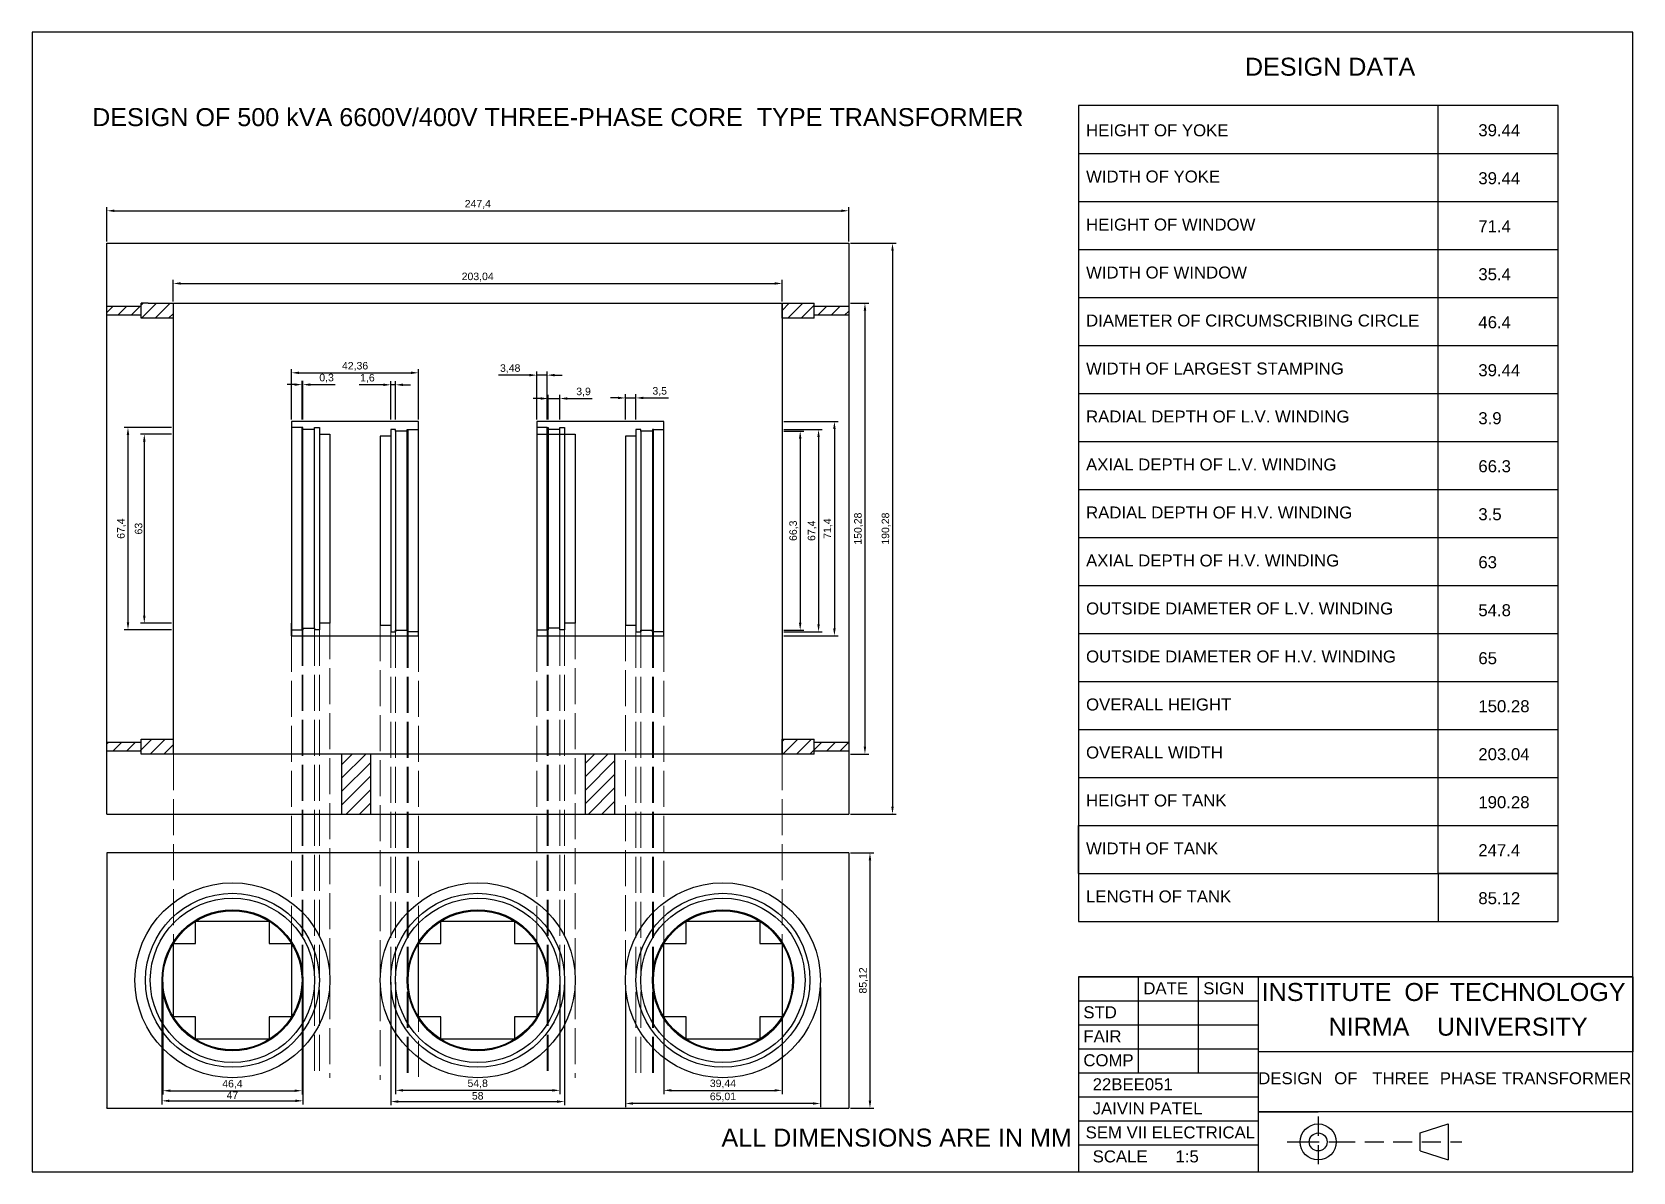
# Model space of a CAD drawing. Header units: millimetres. Extents: x 6024 to 6558, y 2786 to 3166.
import ezdxf

# ---------------------------------------------------------------- set-up
doc = ezdxf.new("R2010")
doc.units = ezdxf.units.MM
doc.linetypes.add('ACAD_ISO02W100', pattern=[15, 12, -3])
doc.linetypes.add('DASHED2', pattern=[9.525, 6.35, -3.175])
doc.layers.add('Cutting line', color=7, linetype='DASHED2')
doc.layers.add('Projection', color=9, linetype='ACAD_ISO02W100', lineweight=5)
doc.styles.get("Standard").update_dxf_attribs({"font": 'arial.ttf'})
doc.dimstyles.new('ISO-25', dxfattribs={"dimtxt": 2.5, "dimasz": 2.5, "dimexe": 1.25, "dimexo": 0.625, "dimtad": 1, "dimtxsty": 'Standard', "dimcen": 2.5, "dimadec": 0, "dimazin": 0, "dimtfac": 1, "dimtmove": 0, "dimatfit": 3, "dimfxl": 1, "dimarcsym": 0})

# ---------------------------------------------------------------- blocks, each defined once
blk = doc.blocks.new('*D1')
at = {"color": 0, "lineweight": -2, "transparency": 16777216}
for p, q in [((6071.3, 3075.92), (6071.3, 3083.13)), ((6073.8, 3081.88), (6271.84, 3081.88)), ((6274.34, 3075.92), (6274.34, 3083.13))]:
    blk.add_line(p, q, dxfattribs=at)
at = {"color": 0, "transparency": 16777216}
for points in [[(6073.8, 3082.3), (6073.8, 3081.47), (6071.3, 3081.88)], [(6271.84, 3082.3), (6271.84, 3081.47), (6274.34, 3081.88)]]:
    blk.add_solid(points, dxfattribs=at)
at = {"layer": 'Defpoints', "color": 0, "transparency": 16777216}
for p in [(6274.34, 3081.88), (6071.3, 3075.3), (6274.34, 3075.3)]:
    blk.add_point(p, dxfattribs=at)
at = {"color": 0, "transparency": 16777216, "insert": (6172.82, 3084.01), "char_height": 2.5, "attachment_point": 5}
blk.add_mtext('203,04', dxfattribs=at)
blk = doc.blocks.new('*D2')
at = {"color": 0, "lineweight": -2, "transparency": 16777216}
for p, q in [((6297.19, 3075.3), (6303.24, 3075.3)), ((6301.99, 3072.8), (6301.99, 2927.52)), ((6297.19, 2925.02), (6303.24, 2925.02))]:
    blk.add_line(p, q, dxfattribs=at)
at = {"color": 0, "transparency": 16777216}
for points in [[(6301.58, 3072.8), (6302.41, 3072.8), (6301.99, 3075.3)], [(6301.58, 2927.52), (6302.41, 2927.52), (6301.99, 2925.02)]]:
    blk.add_solid(points, dxfattribs=at)
at = {"layer": 'Defpoints', "color": 0, "transparency": 16777216}
for p in [(6296.57, 3075.3), (6296.57, 2925.02), (6301.99, 2925.02)]:
    blk.add_point(p, dxfattribs=at)
at = {"color": 0, "transparency": 16777216, "insert": (6299.87, 3000.16), "char_height": 2.5, "attachment_point": 5, "rotation": 90}
blk.add_mtext('150,28', dxfattribs=at)
blk = doc.blocks.new('*D3')
at = {"color": 0, "lineweight": -2, "transparency": 16777216}
for p, q in [((6297.19, 3095.3), (6312.43, 3095.3)), ((6311.18, 3092.8), (6311.18, 2907.52)), ((6297.19, 2905.02), (6312.43, 2905.02))]:
    blk.add_line(p, q, dxfattribs=at)
at = {"color": 0, "transparency": 16777216}
for points in [[(6310.76, 3092.8), (6311.59, 3092.8), (6311.18, 3095.3)], [(6310.76, 2907.52), (6311.59, 2907.52), (6311.18, 2905.02)]]:
    blk.add_solid(points, dxfattribs=at)
at = {"layer": 'Defpoints', "color": 0, "transparency": 16777216}
for p in [(6296.57, 3095.3), (6296.57, 2905.02), (6311.18, 2905.02)]:
    blk.add_point(p, dxfattribs=at)
at = {"color": 0, "transparency": 16777216, "insert": (6309.05, 3000.16), "char_height": 2.5, "attachment_point": 5, "rotation": 90}
blk.add_mtext('190,28', dxfattribs=at)
blk = doc.blocks.new('*D4')
at = {"color": 0, "lineweight": -2, "transparency": 16777216}
for p, q in [((6049.17, 3095.92), (6049.17, 3107.36)), ((6051.67, 3106.11), (6294.07, 3106.11)), ((6296.57, 3095.92), (6296.57, 3107.36))]:
    blk.add_line(p, q, dxfattribs=at)
at = {"color": 0, "transparency": 16777216}
for points in [[(6051.67, 3106.53), (6051.67, 3105.7), (6049.17, 3106.11)], [(6294.07, 3106.53), (6294.07, 3105.7), (6296.57, 3106.11)]]:
    blk.add_solid(points, dxfattribs=at)
at = {"layer": 'Defpoints', "color": 0, "transparency": 16777216}
for p in [(6296.57, 3106.11), (6049.17, 3095.3), (6296.57, 3095.3)]:
    blk.add_point(p, dxfattribs=at)
at = {"color": 0, "transparency": 16777216, "insert": (6172.87, 3108.24), "char_height": 2.5, "attachment_point": 5}
blk.add_mtext('247,4', dxfattribs=at)
blk = doc.blocks.new('*D5')
at = {"color": 0, "lineweight": -2, "transparency": 16777216}
for p, q in [((6297.19, 2892.1), (6304.91, 2892.1)), ((6303.66, 2889.6), (6303.66, 2809.48)), ((6297.19, 2806.98), (6304.91, 2806.98))]:
    blk.add_line(p, q, dxfattribs=at)
at = {"color": 0, "transparency": 16777216}
for points in [[(6303.25, 2889.6), (6304.08, 2889.6), (6303.66, 2892.1)], [(6303.25, 2809.48), (6304.08, 2809.48), (6303.66, 2806.98)]]:
    blk.add_solid(points, dxfattribs=at)
at = {"layer": 'Defpoints', "color": 0, "transparency": 16777216}
for p in [(6296.57, 2892.1), (6296.57, 2806.98), (6303.66, 2806.98)]:
    blk.add_point(p, dxfattribs=at)
at = {"color": 0, "transparency": 16777216, "insert": (6301.54, 2849.54), "char_height": 2.5, "attachment_point": 5, "rotation": 90}
blk.add_mtext('85,12', dxfattribs=at)
blk = doc.blocks.new('*D6')
at = {"color": 0, "lineweight": -2, "transparency": 16777216}
for p, q in [((6274.97, 3035.86), (6293.06, 3035.86)), ((6291.81, 3033.36), (6291.81, 2966.96)), ((6274.97, 2964.46), (6293.06, 2964.46))]:
    blk.add_line(p, q, dxfattribs=at)
at = {"color": 0, "transparency": 16777216}
for points in [[(6291.39, 3033.36), (6292.22, 3033.36), (6291.81, 3035.86)], [(6291.39, 2966.96), (6292.22, 2966.96), (6291.81, 2964.46)]]:
    blk.add_solid(points, dxfattribs=at)
at = {"layer": 'Defpoints', "color": 0, "transparency": 16777216}
for p in [(6274.34, 3035.86), (6274.34, 2964.46), (6291.81, 2964.46)]:
    blk.add_point(p, dxfattribs=at)
at = {"color": 0, "transparency": 16777216, "insert": (6289.68, 3000.16), "char_height": 2.5, "attachment_point": 5, "rotation": 90}
blk.add_mtext('71,4', dxfattribs=at)
blk = doc.blocks.new('*D15')
at = {"color": 0, "lineweight": -2, "transparency": 16777216}
for p, q in [((6190.04, 3051.32), (6179.8, 3051.32)), ((6192.54, 3036.48), (6192.54, 3052.57)), ((6196.02, 3051.32), (6192.54, 3051.32)), ((6196.02, 3036.48), (6196.02, 3052.57)), ((6198.52, 3051.32), (6201.02, 3051.32))]:
    blk.add_line(p, q, dxfattribs=at)
at = {"color": 0, "transparency": 16777216}
for points in [[(6190.04, 3051.74), (6190.04, 3050.91), (6192.54, 3051.32)], [(6198.52, 3051.74), (6198.52, 3050.91), (6196.02, 3051.32)]]:
    blk.add_solid(points, dxfattribs=at)
at = {"layer": 'Defpoints', "color": 0, "transparency": 16777216}
for p in [(6192.54, 3051.32), (6192.54, 3035.86), (6196.02, 3035.86)]:
    blk.add_point(p, dxfattribs=at)
at = {"color": 0, "transparency": 16777216, "insert": (6183.67, 3053.45), "char_height": 2.5, "attachment_point": 5}
blk.add_mtext('3,48', dxfattribs=at)
blk = doc.blocks.new('*D16')
at = {"color": 0, "lineweight": -2, "transparency": 16777216}
for p, q in [((6196.32, 3036.48), (6196.32, 3044.78)), ((6200.22, 3036.48), (6200.22, 3044.78)), ((6193.82, 3043.53), (6191.32, 3043.53)), ((6196.32, 3043.53), (6200.22, 3043.53)), ((6202.72, 3043.53), (6211.03, 3043.53))]:
    blk.add_line(p, q, dxfattribs=at)
at = {"color": 0, "transparency": 16777216}
for points in [[(6193.82, 3043.95), (6193.82, 3043.11), (6196.32, 3043.53)], [(6202.72, 3043.95), (6202.72, 3043.11), (6200.22, 3043.53)]]:
    blk.add_solid(points, dxfattribs=at)
at = {"layer": 'Defpoints', "color": 0, "transparency": 16777216}
for p in [(6200.22, 3043.53), (6196.32, 3035.86), (6200.22, 3035.86)]:
    blk.add_point(p, dxfattribs=at)
at = {"color": 0, "transparency": 16777216, "insert": (6208.13, 3045.66), "char_height": 2.5, "attachment_point": 5}
blk.add_mtext('3,9', dxfattribs=at)
blk = doc.blocks.new('*D17')
at = {"color": 0, "lineweight": -2, "transparency": 16777216}
for p, q in [((6222.12, 3036.48), (6222.12, 3044.97)), ((6225.62, 3036.48), (6225.62, 3044.97)), ((6219.62, 3043.72), (6217.12, 3043.72)), ((6222.12, 3043.72), (6225.62, 3043.72)), ((6228.12, 3043.72), (6236.44, 3043.72))]:
    blk.add_line(p, q, dxfattribs=at)
at = {"color": 0, "transparency": 16777216}
for points in [[(6219.62, 3044.14), (6219.62, 3043.31), (6222.12, 3043.72)], [(6228.12, 3044.14), (6228.12, 3043.31), (6225.62, 3043.72)]]:
    blk.add_solid(points, dxfattribs=at)
at = {"layer": 'Defpoints', "color": 0, "transparency": 16777216}
for p in [(6225.62, 3043.72), (6222.12, 3035.86), (6225.62, 3035.86)]:
    blk.add_point(p, dxfattribs=at)
at = {"color": 0, "transparency": 16777216, "insert": (6233.53, 3045.85), "char_height": 2.5, "attachment_point": 5}
blk.add_mtext('3,5', dxfattribs=at)
blk = doc.blocks.new('*D18')
at = {"color": 0, "lineweight": -2, "transparency": 16777216}
for p, q in [((6067.82, 2848.97), (6067.82, 2811.53)), ((6114.22, 2848.97), (6114.22, 2811.53)), ((6070.32, 2812.78), (6111.72, 2812.78))]:
    blk.add_line(p, q, dxfattribs=at)
at = {"color": 0, "transparency": 16777216}
for points in [[(6070.32, 2813.2), (6070.32, 2812.36), (6067.82, 2812.78)], [(6111.72, 2813.2), (6111.72, 2812.36), (6114.22, 2812.78)]]:
    blk.add_solid(points, dxfattribs=at)
at = {"layer": 'Defpoints', "color": 0, "transparency": 16777216}
for p in [(6067.82, 2849.6), (6114.22, 2849.6), (6114.22, 2812.78)]:
    blk.add_point(p, dxfattribs=at)
at = {"color": 0, "transparency": 16777216, "insert": (6091.02, 2814.91), "char_height": 2.5, "attachment_point": 5}
blk.add_mtext('46,4', dxfattribs=at)
blk = doc.blocks.new('*D19')
at = {"color": 0, "lineweight": -2, "transparency": 16777216}
for p, q in [((6067.52, 2848.97), (6067.52, 2808.16)), ((6114.52, 2848.97), (6114.52, 2808.16)), ((6070.02, 2809.41), (6112.02, 2809.41))]:
    blk.add_line(p, q, dxfattribs=at)
at = {"color": 0, "transparency": 16777216}
for points in [[(6070.02, 2809.83), (6070.02, 2809), (6067.52, 2809.41)], [(6112.02, 2809.83), (6112.02, 2809), (6114.52, 2809.41)]]:
    blk.add_solid(points, dxfattribs=at)
at = {"layer": 'Defpoints', "color": 0, "transparency": 16777216}
for p in [(6067.52, 2849.6), (6114.52, 2849.6), (6114.52, 2809.41)]:
    blk.add_point(p, dxfattribs=at)
at = {"color": 0, "transparency": 16777216, "insert": (6091.02, 2811.29), "char_height": 2.5, "attachment_point": 5}
blk.add_mtext('47', dxfattribs=at)
blk = doc.blocks.new('*D20')
at = {"color": 0, "lineweight": -2, "transparency": 16777216}
for p, q in [((6145.42, 2848.97), (6145.42, 2811.66)), ((6200.22, 2848.97), (6200.22, 2811.66)), ((6147.92, 2812.91), (6197.72, 2812.91))]:
    blk.add_line(p, q, dxfattribs=at)
at = {"color": 0, "transparency": 16777216}
for points in [[(6147.92, 2813.32), (6147.92, 2812.49), (6145.42, 2812.91)], [(6197.72, 2813.32), (6197.72, 2812.49), (6200.22, 2812.91)]]:
    blk.add_solid(points, dxfattribs=at)
at = {"layer": 'Defpoints', "color": 0, "transparency": 16777216}
for p in [(6145.42, 2849.6), (6200.22, 2849.6), (6200.22, 2812.91)]:
    blk.add_point(p, dxfattribs=at)
at = {"color": 0, "transparency": 16777216, "insert": (6172.82, 2815.03), "char_height": 2.5, "attachment_point": 5}
blk.add_mtext('54,8', dxfattribs=at)
blk = doc.blocks.new('*D21')
at = {"color": 0, "lineweight": -2, "transparency": 16777216}
for p, q in [((6143.82, 2848.97), (6143.82, 2807.91)), ((6201.82, 2848.97), (6201.82, 2807.91)), ((6146.32, 2809.16), (6199.32, 2809.16))]:
    blk.add_line(p, q, dxfattribs=at)
at = {"color": 0, "transparency": 16777216}
for points in [[(6146.32, 2809.57), (6146.32, 2808.74), (6143.82, 2809.16)], [(6199.32, 2809.57), (6199.32, 2808.74), (6201.82, 2809.16)]]:
    blk.add_solid(points, dxfattribs=at)
at = {"layer": 'Defpoints', "color": 0, "transparency": 16777216}
for p in [(6143.82, 2849.6), (6201.82, 2849.6), (6201.82, 2809.16)]:
    blk.add_point(p, dxfattribs=at)
at = {"color": 0, "transparency": 16777216, "insert": (6172.82, 2811.06), "char_height": 2.5, "attachment_point": 5}
blk.add_mtext('58', dxfattribs=at)
blk = doc.blocks.new('*D22')
at = {"color": 0, "lineweight": -2, "transparency": 16777216}
for p, q in [((6222.12, 2848.01), (6222.12, 2807.27)), ((6287.14, 2847.14), (6287.14, 2807.27)), ((6284.64, 2808.52), (6224.62, 2808.52))]:
    blk.add_line(p, q, dxfattribs=at)
at = {"color": 0, "transparency": 16777216}
for points in [[(6224.62, 2808.94), (6224.62, 2808.11), (6222.12, 2808.52)], [(6284.64, 2808.94), (6284.64, 2808.11), (6287.14, 2808.52)]]:
    blk.add_solid(points, dxfattribs=at)
at = {"layer": 'Defpoints', "color": 0, "transparency": 16777216}
for p in [(6222.12, 2848.64), (6287.14, 2847.77), (6222.12, 2808.52)]:
    blk.add_point(p, dxfattribs=at)
at = {"color": 0, "transparency": 16777216, "insert": (6254.63, 2810.65), "char_height": 2.5, "attachment_point": 5}
blk.add_mtext('65,01', dxfattribs=at)
blk = doc.blocks.new('*D23')
at = {"color": 0, "lineweight": -2, "transparency": 16777216}
for p, q in [((6274.97, 3033.15), (6287.77, 3033.15)), ((6286.52, 3030.65), (6286.52, 2968.25)), ((6274.97, 2965.75), (6287.77, 2965.75))]:
    blk.add_line(p, q, dxfattribs=at)
at = {"color": 0, "transparency": 16777216}
for points in [[(6286.1, 3030.65), (6286.93, 3030.65), (6286.52, 3033.15)], [(6286.1, 2968.25), (6286.93, 2968.25), (6286.52, 2965.75)]]:
    blk.add_solid(points, dxfattribs=at)
at = {"layer": 'Defpoints', "color": 0, "transparency": 16777216}
for p in [(6274.34, 3033.15), (6274.34, 2965.75), (6286.52, 2965.75)]:
    blk.add_point(p, dxfattribs=at)
at = {"color": 0, "transparency": 16777216, "insert": (6284.39, 2999.45), "char_height": 2.5, "attachment_point": 5, "rotation": 90}
blk.add_mtext('67,4', dxfattribs=at)
blk = doc.blocks.new('*D24')
at = {"color": 0, "lineweight": -2, "transparency": 16777216}
for p, q in [((6274.97, 3032.6), (6281.64, 3032.6)), ((6280.39, 3030.1), (6280.39, 2968.8)), ((6274.97, 2966.3), (6281.64, 2966.3))]:
    blk.add_line(p, q, dxfattribs=at)
at = {"color": 0, "transparency": 16777216}
for points in [[(6279.97, 3030.1), (6280.81, 3030.1), (6280.39, 3032.6)], [(6279.97, 2968.8), (6280.81, 2968.8), (6280.39, 2966.3)]]:
    blk.add_solid(points, dxfattribs=at)
at = {"layer": 'Defpoints', "color": 0, "transparency": 16777216}
for p in [(6274.34, 3032.6), (6274.34, 2966.3), (6280.39, 2966.3)]:
    blk.add_point(p, dxfattribs=at)
at = {"color": 0, "transparency": 16777216, "insert": (6278.26, 2999.45), "char_height": 2.5, "attachment_point": 5, "rotation": 90}
blk.add_mtext('66,3', dxfattribs=at)
blk = doc.blocks.new('*D25')
at = {"color": 0, "lineweight": -2, "transparency": 16777216}
for p, q in [((6070.68, 3033.86), (6054.93, 3033.86)), ((6056.18, 3031.36), (6056.18, 2968.96)), ((6070.68, 2966.46), (6054.93, 2966.46))]:
    blk.add_line(p, q, dxfattribs=at)
at = {"color": 0, "transparency": 16777216}
for points in [[(6055.76, 3031.36), (6056.59, 3031.36), (6056.18, 3033.86)], [(6055.76, 2968.96), (6056.59, 2968.96), (6056.18, 2966.46)]]:
    blk.add_solid(points, dxfattribs=at)
at = {"layer": 'Defpoints', "color": 0, "transparency": 16777216}
for p in [(6071.3, 3033.86), (6056.18, 2966.46), (6071.3, 2966.46)]:
    blk.add_point(p, dxfattribs=at)
at = {"color": 0, "transparency": 16777216, "insert": (6054.05, 3000.16), "char_height": 2.5, "attachment_point": 5, "rotation": 90}
blk.add_mtext('67,4', dxfattribs=at)
blk = doc.blocks.new('*D26')
at = {"color": 0, "lineweight": -2, "transparency": 16777216}
for p, q in [((6070.68, 3031.66), (6060.37, 3031.66)), ((6061.62, 3029.16), (6061.62, 2971.16)), ((6070.68, 2968.66), (6060.37, 2968.66))]:
    blk.add_line(p, q, dxfattribs=at)
at = {"color": 0, "transparency": 16777216}
for points in [[(6061.2, 3029.16), (6062.03, 3029.16), (6061.62, 3031.66)], [(6061.2, 2971.16), (6062.03, 2971.16), (6061.62, 2968.66)]]:
    blk.add_solid(points, dxfattribs=at)
at = {"layer": 'Defpoints', "color": 0, "transparency": 16777216}
for p in [(6071.3, 3031.66), (6061.62, 2968.66), (6071.3, 2968.66)]:
    blk.add_point(p, dxfattribs=at)
at = {"color": 0, "transparency": 16777216, "insert": (6059.71, 3000.16), "char_height": 2.5, "attachment_point": 5, "rotation": 90}
blk.add_mtext('63', dxfattribs=at)
blk = doc.blocks.new('*D27')
at = {"color": 0, "lineweight": -2, "transparency": 16777216}
for p, q in [((6234.9, 2836.75), (6234.9, 2811.65)), ((6274.34, 2836.75), (6274.34, 2811.65)), ((6237.4, 2812.9), (6271.84, 2812.9))]:
    blk.add_line(p, q, dxfattribs=at)
at = {"color": 0, "transparency": 16777216}
for points in [[(6237.4, 2813.31), (6237.4, 2812.48), (6234.9, 2812.9)], [(6271.84, 2813.31), (6271.84, 2812.48), (6274.34, 2812.9)]]:
    blk.add_solid(points, dxfattribs=at)
at = {"layer": 'Defpoints', "color": 0, "transparency": 16777216}
for p in [(6234.9, 2837.38), (6274.34, 2837.38), (6274.34, 2812.9)]:
    blk.add_point(p, dxfattribs=at)
at = {"color": 0, "transparency": 16777216, "insert": (6254.62, 2815.02), "char_height": 2.5, "attachment_point": 5}
blk.add_mtext('39,44', dxfattribs=at)
blk = doc.blocks.new('*D28')
at = {"color": 0, "lineweight": -2, "transparency": 16777216}
for p, q in [((6110.74, 3036.48), (6110.74, 3053.35)), ((6113.24, 3052.1), (6150.6, 3052.1)), ((6153.1, 3036.48), (6153.1, 3053.35))]:
    blk.add_line(p, q, dxfattribs=at)
at = {"color": 0, "transparency": 16777216}
for points in [[(6113.24, 3052.51), (6113.24, 3051.68), (6110.74, 3052.1)], [(6150.6, 3052.51), (6150.6, 3051.68), (6153.1, 3052.1)]]:
    blk.add_solid(points, dxfattribs=at)
at = {"layer": 'Defpoints', "color": 0, "transparency": 16777216}
for p in [(6153.1, 3052.1), (6110.74, 3035.86), (6153.1, 3035.86)]:
    blk.add_point(p, dxfattribs=at)
at = {"color": 0, "transparency": 16777216, "insert": (6131.92, 3054.23), "char_height": 2.5, "attachment_point": 5}
blk.add_mtext('42,36', dxfattribs=at)
blk = doc.blocks.new('*D29')
at = {"color": 0, "lineweight": -2, "transparency": 16777216}
for p, q in [((6114.22, 3036.48), (6114.22, 3049.41)), ((6114.52, 3036.48), (6114.52, 3049.41)), ((6111.72, 3048.16), (6109.22, 3048.16)), ((6114.22, 3048.16), (6114.52, 3048.16)), ((6117.02, 3048.16), (6125.33, 3048.16))]:
    blk.add_line(p, q, dxfattribs=at)
at = {"color": 0, "transparency": 16777216}
for points in [[(6111.72, 3048.58), (6111.72, 3047.74), (6114.22, 3048.16)], [(6117.02, 3048.58), (6117.02, 3047.74), (6114.52, 3048.16)]]:
    blk.add_solid(points, dxfattribs=at)
at = {"layer": 'Defpoints', "color": 0, "transparency": 16777216}
for p in [(6114.52, 3048.16), (6114.22, 3035.86), (6114.52, 3035.86)]:
    blk.add_point(p, dxfattribs=at)
at = {"color": 0, "transparency": 16777216, "insert": (6122.42, 3050.29), "char_height": 2.5, "attachment_point": 5}
blk.add_mtext('0,3', dxfattribs=at)
blk = doc.blocks.new('*D30')
at = {"color": 0, "lineweight": -2, "transparency": 16777216}
for p, q in [((6143.82, 3036.48), (6143.82, 3049.35)), ((6145.42, 3036.48), (6145.42, 3049.35)), ((6141.32, 3048.1), (6133.26, 3048.1)), ((6145.42, 3048.1), (6143.82, 3048.1)), ((6147.92, 3048.1), (6150.42, 3048.1))]:
    blk.add_line(p, q, dxfattribs=at)
at = {"color": 0, "transparency": 16777216}
for points in [[(6141.32, 3048.52), (6141.32, 3047.68), (6143.82, 3048.1)], [(6147.92, 3048.52), (6147.92, 3047.68), (6145.42, 3048.1)]]:
    blk.add_solid(points, dxfattribs=at)
at = {"layer": 'Defpoints', "color": 0, "transparency": 16777216}
for p in [(6143.82, 3048.1), (6143.82, 3035.86), (6145.42, 3035.86)]:
    blk.add_point(p, dxfattribs=at)
at = {"color": 0, "transparency": 16777216, "insert": (6136.04, 3050.23), "char_height": 2.5, "attachment_point": 5}
blk.add_mtext('1,6', dxfattribs=at)

msp = doc.modelspace()

# ---------------------------------------------------------------- hatches: boundary and pattern name
h = msp.add_hatch()
h.set_pattern_fill('ANSI31', color=256)
h.paths.add_polyline_path([(6137.026, 2925.018), (6127.413, 2925.018), (6127.413, 2905.018), (6137.026, 2905.018)])
h.paths.add_polyline_path([(6218.451, 2925.018), (6208.633, 2925.018), (6208.633, 2905.018), (6218.451, 2905.018)])
h.paths.add_polyline_path([(6285.044, 2930.018), (6274.344, 2930.018), (6274.344, 2925.018), (6285.044, 2925.018)])
h.paths.add_polyline_path([(6071.304, 2930.018), (6060.604, 2930.018), (6060.604, 2925.018), (6071.304, 2925.018)])
h.paths.add_polyline_path([(6071.304, 3075.298), (6062.904, 3075.298), (6060.604, 3075.298), (6060.604, 3070.298), (6071.304, 3070.298)])
h.paths.add_polyline_path([(6060.604, 3074.298), (6049.167, 3074.298), (6049.167, 3071.298), (6060.604, 3071.298)])
h.paths.add_polyline_path([(6285.044, 3075.298), (6274.344, 3075.298), (6274.344, 3070.298), (6285.044, 3070.298)])
h.paths.add_polyline_path([(6296.567, 3074.298), (6285.044, 3074.298), (6285.044, 3071.298), (6296.567, 3071.298)])
h.paths.add_polyline_path([(6060.604, 2929.018), (6049.167, 2929.018), (6049.167, 2926.018), (6060.604, 2926.018)])
h.paths.add_polyline_path([(6296.567, 2929.018), (6285.044, 2929.018), (6285.044, 2926.018), (6296.567, 2926.018)])

# ---------------------------------------------------------------- linework, layer by layer
for p, q in [((6024.167, 3165.698), (6024.167, 2785.698)), ((6558.167, 3165.698), (6024.167, 3165.698)), ((6558.167, 2785.698), (6558.167, 3165.698)), ((6533.167, 3141.154), (6373.167, 3141.154)), ((6373.167, 3141.154), (6373.167, 2885.154)), ((6493.167, 2885.154), (6493.167, 3141.154)), ((6533.167, 2885.154), (6533.167, 3141.154)), ((6373.167, 3125.154), (6533.167, 3125.154)), ((6373.167, 3109.154), (6533.167, 3109.154)), ((6049.167, 2905.018), (6049.167, 3095.298)), ((6049.167, 3095.298), (6296.567, 3095.298)), ((6296.567, 3095.298), (6296.567, 2905.018)), ((6373.167, 3093.154), (6533.167, 3093.154)), ((6373.167, 3077.154), (6533.167, 3077.154)), ((6049.167, 3074.298), (6060.604, 3074.298)), ((6060.604, 3071.298), (6049.167, 3071.298)), ((6060.604, 3070.298), (6060.604, 3075.298)), ((6062.904, 3075.298), (6060.604, 3075.298)), ((6062.904, 3075.298), (6071.304, 3075.298)), ((6071.304, 2925.018), (6071.304, 3075.298)), ((6071.304, 3075.298), (6274.344, 3075.298)), ((6274.344, 3070.298), (6274.344, 3075.298)), ((6274.344, 3075.298), (6285.044, 3075.298)), ((6274.344, 3075.298), (6274.344, 2925.018)), ((6285.044, 3070.298), (6285.044, 3075.298)), ((6285.044, 3074.298), (6296.481, 3074.298)), ((6296.481, 3071.298), (6285.044, 3071.298)), ((6071.304, 3070.298), (6060.604, 3070.298)), ((6285.044, 3070.298), (6274.344, 3070.298)), ((6373.167, 3061.154), (6533.167, 3061.154)), ((6373.167, 3045.154), (6533.167, 3045.154)), ((6114.524, 3033.858), (6114.224, 3033.858)), ((6114.524, 3033.308), (6114.524, 3033.858)), ((6114.524, 2967.008), (6114.524, 3033.308)), ((6118.424, 2967.008), (6118.424, 3033.308)), ((6149.324, 3032.599), (6149.324, 3033.149)), ((6149.324, 3033.149), (6149.624, 3033.149)), ((6196.024, 3033.858), (6196.324, 3033.858)), ((6196.324, 3033.858), (6196.324, 3033.308)), ((6196.324, 3033.308), (6196.324, 2967.008)), ((6200.224, 2967.008), (6200.224, 3033.308)), ((6231.424, 3033.149), (6231.124, 3033.149)), ((6231.124, 3033.149), (6231.124, 3032.599)), ((6149.324, 2966.299), (6149.324, 3032.599)), ((6231.124, 3032.599), (6231.124, 2966.299)), ((6373.167, 3029.154), (6533.167, 3029.154)), ((6373.167, 3013.154), (6533.167, 3013.154)), ((6373.167, 2997.154), (6533.167, 2997.154)), ((6373.167, 2981.154), (6533.167, 2981.154)), ((6110.744, 2964.458), (6110.744, 2968.658)), ((6114.524, 2966.458), (6114.224, 2966.458)), ((6114.524, 2967.008), (6118.424, 2967.008)), ((6114.524, 2967.008), (6114.524, 2966.458)), ((6118.424, 2967.008), (6118.424, 2966.458)), ((6149.324, 2966.299), (6149.324, 2965.749)), ((6149.324, 2965.749), (6149.624, 2965.749)), ((6196.324, 2966.458), (6196.024, 2966.458)), ((6200.224, 2967.008), (6196.324, 2967.008)), ((6196.324, 2967.008), (6196.324, 2966.458)), ((6200.224, 2966.458), (6200.224, 2967.008)), ((6231.124, 2965.749), (6231.124, 2966.299)), ((6231.424, 2965.749), (6231.124, 2965.749)), ((6373.167, 2965.154), (6533.167, 2965.154)), ((6373.167, 2949.154), (6533.167, 2949.154)), ((6373.167, 2933.154), (6533.167, 2933.154)), ((6373.167, 2933.154), (6533.167, 2933.154)), ((6049.167, 2925.518), (6049.167, 2929.018)), ((6049.167, 2929.018), (6060.604, 2929.018)), ((6060.604, 2925.018), (6060.604, 2930.018)), ((6060.604, 2930.018), (6071.304, 2930.018)), ((6274.344, 2925.018), (6274.344, 2930.018)), ((6274.344, 2930.018), (6285.044, 2930.018)), ((6285.044, 2925.018), (6285.044, 2930.018)), ((6285.044, 2929.018), (6296.481, 2929.018)), ((6060.604, 2926.018), (6049.167, 2926.018)), ((6071.304, 2925.018), (6060.604, 2925.018)), ((6274.344, 2925.018), (6071.304, 2925.018)), ((6127.413, 2925.018), (6127.413, 2905.018)), ((6137.026, 2925.018), (6137.026, 2905.018)), ((6208.633, 2925.018), (6208.633, 2905.018)), ((6218.451, 2925.018), (6218.451, 2905.018)), ((6285.044, 2925.018), (6274.344, 2925.018)), ((6296.481, 2926.018), (6285.044, 2926.018)), ((6373.167, 2917.154), (6533.167, 2917.154)), ((6373.167, 2917.154), (6533.167, 2917.154)), ((6049.167, 2905.018), (6296.567, 2905.018)), ((6373.167, 2885.154), (6373.167, 2901.154)), ((6373.167, 2901.154), (6533.167, 2901.154)), ((6296.567, 2892.098), (6049.167, 2892.098)), ((6049.167, 2892.098), (6049.167, 2807.098)), ((6296.567, 2892.098), (6296.567, 2806.983)), ((6373.167, 2885.154), (6533.167, 2885.154)), ((6373.167, 2885.154), (6373.167, 2869.154)), ((6533.167, 2885.154), (6493.167, 2885.154)), ((6493.167, 2885.154), (6493.167, 2869.154)), ((6533.167, 2869.154), (6533.167, 2885.154)), ((6373.167, 2869.154), (6533.167, 2869.154)), ((6558.167, 2850.698), (6373.167, 2850.698)), ((6373.167, 2850.698), (6373.167, 2785.698)), ((6373.167, 2850.698), (6373.167, 2850.698)), ((6373.167, 2850.698), (6393.167, 2850.698)), ((6373.167, 2850.698), (6393.167, 2850.698)), ((6373.167, 2850.698), (6373.167, 2842.698)), ((6373.167, 2850.698), (6373.167, 2842.698)), ((6373.167, 2850.698), (6558.167, 2850.698)), ((6393.167, 2850.698), (6393.167, 2818.698)), ((6393.167, 2850.698), (6413.167, 2850.698)), ((6413.167, 2850.698), (6413.167, 2818.698)), ((6413.167, 2850.698), (6433.167, 2850.698)), ((6433.167, 2850.698), (6433.167, 2785.698)), ((6433.167, 2850.698), (6463.167, 2850.698)), ((6433.167, 2850.698), (6463.167, 2850.698)), ((6558.167, 2850.698), (6553.167, 2850.698)), ((6558.167, 2785.698), (6558.167, 2850.698)), ((6558.167, 2850.698), (6558.167, 2825.698)), ((6373.167, 2842.698), (6433.167, 2842.698)), ((6373.167, 2834.698), (6433.167, 2834.698)), ((6373.167, 2834.698), (6433.167, 2834.698)), ((6373.167, 2826.698), (6433.167, 2826.698)), ((6558.167, 2825.698), (6433.167, 2825.698)), ((6373.167, 2818.698), (6433.167, 2818.698)), ((6373.167, 2810.698), (6433.167, 2810.698)), ((6049.167, 2806.983), (6049.167, 2807.098)), ((6049.167, 2806.983), (6296.567, 2806.983)), ((6558.167, 2805.698), (6433.167, 2805.698)), ((6433.167, 2805.698), (6453.167, 2805.698)), ((6373.167, 2802.698), (6433.167, 2802.698)), ((6487.178, 2798.698), (6496.557, 2801.698)), ((6487.178, 2792.698), (6487.178, 2798.698)), ((6496.557, 2801.698), (6496.557, 2789.698)), ((6373.167, 2794.698), (6433.167, 2794.698)), ((6487.178, 2792.698), (6496.557, 2789.698)), ((6024.167, 2785.698), (6558.167, 2785.698)), ((6373.167, 2785.698), (6558.167, 2785.698))]:
    msp.add_line(p, q)
for points in [[(6110.744, 3035.858), (6110.744, 2964.458), (6117.704, 2964.458), (6153.104, 2964.458), (6153.104, 3035.858)], [(6192.544, 3035.858), (6192.544, 2964.458), (6199.504, 2964.458), (6234.904, 2964.458), (6234.904, 3035.858)], [(6103.32, 2837.377), (6103.32, 2829.925), (6078.728, 2829.925), (6078.728, 2837.377), (6071.304, 2837.377), (6071.304, 2849.598), (6071.304, 2861.819), (6078.728, 2861.819), (6078.728, 2869.272), (6103.32, 2869.272), (6103.32, 2861.819), (6110.744, 2861.819), (6110.744, 2837.377)], [(6103.32, 2837.377), (6103.32, 2829.925), (6078.728, 2829.925), (6078.728, 2837.377), (6071.304, 2837.377), (6071.304, 2849.598), (6071.304, 2861.819), (6078.728, 2861.819), (6078.728, 2869.272), (6103.32, 2869.272), (6103.32, 2861.819), (6110.744, 2861.819), (6110.744, 2837.377)], [(6185.12, 2837.377), (6185.12, 2829.925), (6160.528, 2829.925), (6160.528, 2837.377), (6153.104, 2837.377), (6153.104, 2849.598), (6153.104, 2861.819), (6160.528, 2861.819), (6160.528, 2869.272), (6185.12, 2869.272), (6185.12, 2861.819), (6192.544, 2861.819), (6192.544, 2837.377)], [(6185.12, 2837.377), (6185.12, 2829.925), (6160.528, 2829.925), (6160.528, 2837.377), (6153.104, 2837.377), (6153.104, 2849.598), (6153.104, 2861.819), (6160.528, 2861.819), (6160.528, 2869.272), (6185.12, 2869.272), (6185.12, 2861.819), (6192.544, 2861.819), (6192.544, 2837.377)], [(6266.92, 2837.377), (6266.92, 2829.925), (6242.328, 2829.925), (6242.328, 2837.377), (6234.904, 2837.377), (6234.904, 2849.598), (6234.904, 2861.819), (6242.328, 2861.819), (6242.328, 2869.272), (6266.92, 2869.272), (6266.92, 2861.819), (6274.344, 2861.819), (6274.344, 2837.377)], [(6266.92, 2837.377), (6266.92, 2829.925), (6242.328, 2829.925), (6242.328, 2837.377), (6234.904, 2837.377), (6234.904, 2849.598), (6234.904, 2861.819), (6242.328, 2861.819), (6242.328, 2869.272), (6266.92, 2869.272), (6266.92, 2861.819), (6274.344, 2861.819), (6274.344, 2837.377)]]:
    msp.add_lwpolyline(points, close=True)
for points in [[(6110.744, 2966.458), (6114.224, 2966.458), (6114.224, 3033.858), (6110.744, 3033.858)], [(6114.524, 3033.308), (6118.424, 3033.308), (6118.424, 3033.858), (6120.024, 3033.858), (6120.024, 2966.458), (6118.424, 2966.458)], [(6149.324, 3032.599), (6145.424, 3032.599), (6145.424, 3033.149), (6143.824, 3033.149), (6143.824, 2965.749), (6145.424, 2965.749)], [(6153.104, 2965.749), (6149.624, 2965.749), (6149.624, 3033.149), (6153.104, 3033.149)], [(6192.544, 2966.458), (6196.024, 2966.458), (6196.024, 3033.858), (6192.544, 3033.858)], [(6196.324, 3033.308), (6200.224, 3033.308), (6200.224, 3033.858), (6201.824, 3033.858), (6201.824, 2966.458), (6200.224, 2966.458)], [(6231.124, 3032.599), (6227.224, 3032.599), (6227.224, 3033.149), (6225.624, 3033.149), (6225.624, 2965.749), (6227.224, 2965.749)], [(6234.904, 2965.749), (6231.424, 2965.749), (6231.424, 3033.149), (6234.904, 3033.149)], [(6120.024, 3031.658), (6123.524, 3031.658), (6123.524, 2968.658), (6120.024, 2968.658)], [(6143.824, 3030.949), (6140.324, 3030.949), (6140.324, 2967.949), (6143.824, 2967.949)], [(6145.424, 3032.599), (6145.424, 2966.299), (6145.424, 2965.749), (6145.424, 2966.299), (6149.324, 2966.299)], [(6192.544, 3031.658), (6205.324, 3031.658), (6205.324, 2968.658), (6201.824, 2968.658)], [(6225.624, 3030.949), (6222.124, 3030.949), (6222.124, 2967.949), (6225.624, 2967.949)], [(6227.224, 3032.599), (6227.224, 2966.299), (6227.224, 2965.749), (6227.224, 2966.299), (6231.124, 2966.299)]]:
    msp.add_lwpolyline(points)
for centre, radius in [((6091.024, 2849.598), 32.512), ((6091.024, 2849.598), 32.512), ((6091.024, 2849.598), 29), ((6091.024, 2849.598), 29), ((6172.824, 2849.598), 32.512), ((6172.824, 2849.598), 32.512), ((6172.824, 2849.598), 29), ((6172.824, 2849.598), 29), ((6254.624, 2849.598), 32.512), ((6254.624, 2849.598), 32.512), ((6254.624, 2849.598), 29), ((6254.624, 2849.598), 29), ((6091.024, 2849.598), 27.4), ((6091.024, 2849.598), 27.4), ((6091.024, 2849.598), 23.5), ((6091.024, 2849.598), 23.5), ((6172.824, 2849.598), 27.4), ((6172.824, 2849.598), 27.4), ((6172.824, 2849.598), 23.5), ((6172.824, 2849.598), 23.5), ((6254.624, 2849.598), 27.4), ((6254.624, 2849.598), 27.4), ((6254.624, 2849.598), 23.5), ((6254.624, 2849.598), 23.5), ((6091.024, 2849.598), 23.2), ((6091.024, 2849.598), 23.2), ((6172.824, 2849.598), 23.2), ((6172.824, 2849.598), 23.2), ((6254.624, 2849.598), 23.2), ((6254.624, 2849.598), 23.2), ((6453.167, 2795.698), 6), ((6453.167, 2795.698), 3)]:
    msp.add_circle(centre, radius)
at = {"layer": 'Cutting line'}
for p, q in [((6453.167, 2804.144), (6453.167, 2786.644)), ((6442.858, 2795.698), (6447.167, 2795.698)), ((6447.167, 2795.698), (6459.167, 2795.698)), ((6459.167, 2795.698), (6501.054, 2795.698))]:
    msp.add_line(p, q, dxfattribs=at)
at = {"layer": 'Projection'}
for p, q in [((6110.744, 2964.458), (6110.744, 2861.819)), ((6110.744, 2964.458), (6110.744, 2861.819)), ((6114.224, 2966.458), (6114.224, 2817.087)), ((6114.524, 2966.458), (6114.524, 2817.087)), ((6118.424, 2966.458), (6118.424, 2817.087)), ((6120.024, 2966.458), (6120.024, 2817.087)), ((6123.524, 2968.658), (6123.524, 2817.087)), ((6140.324, 2967.949), (6140.324, 2816.378)), ((6143.824, 2965.749), (6143.824, 2816.378)), ((6145.424, 2965.749), (6145.424, 2816.378)), ((6149.324, 2965.749), (6149.324, 2816.378)), ((6149.624, 2965.749), (6149.624, 2816.378)), ((6153.104, 2964.458), (6153.104, 2816.378)), ((6192.544, 2964.458), (6192.544, 2861.819)), ((6192.544, 2964.458), (6192.544, 2861.819)), ((6196.024, 2966.458), (6196.024, 2817.087)), ((6196.324, 2966.458), (6196.324, 2817.087)), ((6200.224, 2966.458), (6200.224, 2817.087)), ((6201.824, 2966.458), (6201.824, 2817.087)), ((6205.324, 2968.658), (6205.324, 2817.087)), ((6222.124, 2967.949), (6222.124, 2816.378)), ((6225.624, 2965.749), (6225.624, 2816.378)), ((6227.224, 2965.749), (6227.224, 2816.378)), ((6231.124, 2965.749), (6231.124, 2816.378)), ((6231.424, 2965.749), (6231.424, 2816.378)), ((6234.904, 2964.458), (6234.904, 2816.378)), ((6071.304, 2925.018), (6071.304, 2861.819)), ((6274.344, 2925.018), (6274.344, 2861.819)), ((6114.224, 2849.598), (6114.224, 2849.598))]:
    msp.add_line(p, q, dxfattribs=at)

# ---------------------------------------------------------------- texts
for s, height, p in [('DESIGN DATA', 6, (6428.737, 3151.14)), ('DESIGN OF 500 kVA 6600V/400V THREE-PHASE CORE  TYPE TRANSFORMER', 6, (6044.212, 3134.332)), ('HEIGHT OF YOKE', 4, (6375.743, 3130.941)), ('39.44', 4, (6506.586, 3130.965)), ('WIDTH OF YOKE', 4, (6375.743, 3115.536)), ('39.44', 4, (6506.586, 3114.965)), ('HEIGHT OF WINDOW', 4, (6375.743, 3099.536)), ('71.4', 4, (6506.586, 3098.965)), ('WIDTH OF WINDOW', 4, (6375.743, 3083.536)), ('35.4', 4, (6506.586, 3082.965)), ('DIAMETER OF CIRCUMSCRIBING CIRCLE', 4, (6375.743, 3067.536)), ('46.4', 4, (6506.586, 3066.965)), ('WIDTH OF LARGEST STAMPING', 4, (6375.743, 3051.536)), ('39.44', 4, (6506.586, 3050.965)), ('RADIAL DEPTH OF L.V. WINDING', 4, (6375.743, 3035.536)), ('3.9', 4, (6506.586, 3034.965)), ('AXIAL DEPTH OF L.V. WINDING', 4, (6375.743, 3019.536)), ('66.3', 4, (6506.586, 3018.965)), ('RADIAL DEPTH OF H.V. WINDING', 4, (6375.743, 3003.536)), ('3.5', 4, (6506.586, 3002.965)), ('AXIAL DEPTH OF H.V. WINDING', 4, (6375.743, 2987.536)), ('63', 4, (6506.586, 2986.965)), ('OUTSIDE DIAMETER OF L.V. WINDING', 4, (6375.743, 2971.536)), ('54.8', 4, (6506.586, 2970.965)), ('OUTSIDE DIAMETER OF H.V. WINDING', 4, (6375.743, 2955.536)), ('65', 4, (6506.586, 2954.965)), ('OVERALL HEIGHT', 4, (6375.743, 2939.536)), ('150.28', 4, (6506.586, 2938.965)), ('OVERALL WIDTH', 4, (6375.743, 2923.536)), ('203.04', 4, (6506.586, 2922.965)), ('HEIGHT OF TANK', 4, (6375.743, 2907.536)), ('190.28', 4, (6506.586, 2906.965)), ('WIDTH OF TANK', 4, (6375.743, 2891.536)), ('247.4', 4, (6506.586, 2890.965)), ('LENGTH OF TANK', 4, (6375.743, 2875.536)), ('85.12', 4, (6506.586, 2874.965)), ('DATE', 4, (6394.84, 2844.929)), ('SIGN', 4, (6414.84, 2844.929)), ('INSTITUTE', 6, (6434.319, 2842.698)), ('INSTITUTE', 6, (6434.319, 2842.698)), ('OF', 6, (6481.907, 2842.698)), ('TECHNOLOGY', 6, (6497.015, 2842.698)), ('STD', 4, (6374.84, 2836.929)), ('NIRMA', 6, (6456.601, 2831.138)), ('UNIVERSITY', 6, (6492.763, 2831.138)), ('FAIR', 4, (6374.84, 2828.929)), ('COMP', 4, (6374.84, 2820.929)), ('22BEE051', 4, (6377.943, 2812.929)), ('DESIGN', 4, (6433.167, 2814.939)), ('OF', 4, (6458.518, 2814.939)), ('THREE', 4, (6471.194, 2814.939)), ('PHASE', 4, (6493.741, 2814.939)), ('TRANSFORMER', 4, (6514.438, 2814.939)), ('JAIVIN PATEL', 4, (6377.943, 2804.891)), ('ALL DIMENSIONS ARE IN MM', 6, (6254.125, 2794.145)), ('SEM VII ELECTRICAL', 4, (6375.601, 2796.891)), ('SCALE      1:5', 4, (6377.943, 2788.891))]:
    msp.add_text(s, height=height).set_placement(p)

# ---------------------------------------------------------------- dimensions: what is measured, and where the dimension line sits
for base, p1, p2, picture, middle in [((6296.567, 3106.112), (6049.167, 3095.298), (6296.567, 3095.298), '*D4', (6172.867, 3108.239)), ((6153.104, 3052.098), (6110.744, 3035.858), (6153.104, 3035.858), '*D28', (6131.924, 3054.225)), ((6192.544, 3051.322), (6196.024, 3035.858), (6192.544, 3035.858), '*D15', (6183.67, 3053.449)), ((6114.524, 3048.159), (6114.224, 3035.858), (6114.524, 3035.858), '*D29', (6122.425, 3050.287)), ((6200.224, 3043.529), (6196.324, 3035.858), (6200.224, 3035.858), '*D16', (6208.126, 3045.656)), ((6225.624, 3043.723), (6222.124, 3035.858), (6225.624, 3035.858), '*D17', (6233.533, 3045.851)), ((6114.524, 2809.414), (6067.524, 2849.598), (6114.524, 2849.598), '*D19', (6091.024, 2811.289)), ((6114.224, 2812.778), (6067.824, 2849.598), (6114.224, 2849.598), '*D18', (6091.024, 2814.906)), ((6201.824, 2809.157), (6143.824, 2849.598), (6201.824, 2849.598), '*D21', (6172.824, 2811.059)), ((6200.224, 2812.907), (6145.424, 2849.598), (6200.224, 2849.598), '*D20', (6172.824, 2815.035)), ((6222.124, 2808.523), (6287.136, 2847.768), (6222.124, 2848.637), '*D22', (6254.63, 2810.65)), ((6274.344, 2812.896), (6234.904, 2837.377), (6274.344, 2837.377), '*D27', (6254.624, 2815.024))]:
    dim = msp.add_linear_dim(base=base, p1=p1, p2=p2, dimstyle='ISO-25')
    dim.commit()
    dim.dimension.update_dxf_attribs({"geometry": picture, "text_midpoint": middle})
for base, p1, p2, picture, middle in [((6311.177, 2905.018), (6296.567, 3095.298), (6296.567, 2905.018), '*D3', (6309.05, 3000.158)), ((6301.993, 2925.018), (6296.567, 3075.298), (6296.567, 2925.018), '*D2', (6299.865, 3000.158)), ((6056.177, 2966.458), (6071.304, 3033.858), (6071.304, 2966.458), '*D25', (6054.05, 3000.158)), ((6291.805, 2964.458), (6274.344, 3035.858), (6274.344, 2964.458), '*D6', (6289.678, 3000.158)), ((6286.518, 2965.749), (6274.344, 3033.149), (6274.344, 2965.749), '*D23', (6284.39, 2999.449)), ((6061.616, 2968.658), (6071.304, 3031.658), (6071.304, 2968.658), '*D26', (6059.713, 3000.158)), ((6280.391, 2966.299), (6274.344, 3032.599), (6274.344, 2966.299), '*D24', (6278.264, 2999.449)), ((6303.6631, 2806.9827), (6296.567, 2892.0981), (6296.567, 2806.9827), '*D5', (6301.5358, 2849.5404))]:
    dim = msp.add_linear_dim(base=base, p1=p1, p2=p2, angle=90, dimstyle='ISO-25')
    dim.commit()
    dim.dimension.update_dxf_attribs({"geometry": picture, "text_midpoint": middle})
dim = msp.add_aligned_dim(p1=(6071.304, 3075.298), p2=(6274.344, 3075.298), distance=6.584, dimstyle='ISO-25')
dim.commit()
dim.dimension.update_dxf_attribs({"geometry": '*D1', "text_midpoint": (6172.824, 3084.009)})
dim = msp.add_linear_dim(base=(6143.824, 3048.098), p1=(6145.424, 3035.858), p2=(6143.824, 3035.858), dimstyle='ISO-25')
dim.commit()
dim.dimension.update_dxf_attribs({"geometry": '*D30', "text_midpoint": (6136.042, 3048.098), "dimtype": 160})

doc.saveas('drawing.dxf')
